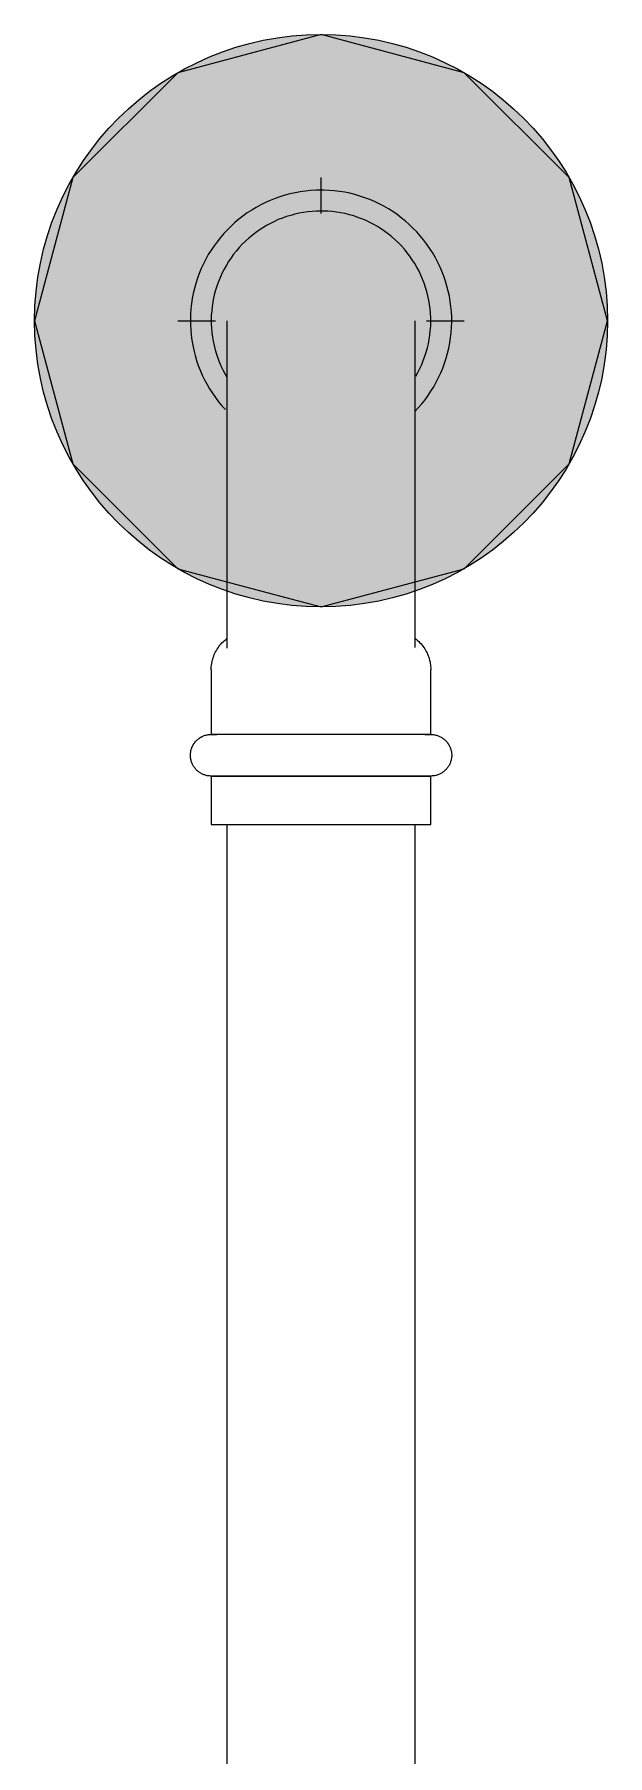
# Model space of a CAD drawing. Header units: inches. Extents: x -3327 to -1, y 8 to 1328.
# Drawn here: x -234.61 to -230.61, y 693.18 to 705.21 of the extents above; entities that cross this region are included whole.
import ezdxf

# ---------------------------------------------------------------- set-up
doc = ezdxf.new("R2010")
doc.units = ezdxf.units.IN
doc.header["$MEASUREMENT"] = 0
doc.layers.add('P-PIPE', color=3, linetype='Continuous', lineweight=9)
doc.layers.add('X - REF - FP', color=7, linetype='Continuous', true_color=0xb90000)

# ---------------------------------------------------------------- blocks, each defined once
blk = doc.blocks.new('Victaulic-VicPress316-Elbow 90-45deg Style P568_P571 - Standard-523083-SECOND LEVEL')
at = {"layer": 'P-PIPE'}
for p, q in [((-3178.283, 1233.462), (-3178.283, 1232.568)), ((-3176.968, 1232.571), (-3176.968, 1233.462)), ((-3178.392, 1232.416), (-3178.392, 1231.964)), ((-3176.859, 1231.964), (-3176.859, 1232.416)), ((-3177.625, 1231.964), (-3178.392, 1231.964)), ((-3176.859, 1231.964), (-3177.625, 1231.964)), ((-3178.392, 1231.673), (-3178.392, 1231.335)), ((-3177.625, 1231.673), (-3178.392, 1231.673)), ((-3176.859, 1231.673), (-3177.625, 1231.673)), ((-3176.859, 1231.335), (-3176.859, 1231.673)), ((-3178.392, 1231.335), (-3177.625, 1231.335)), ((-3177.625, 1231.335), (-3176.859, 1231.335))]:
    blk.add_line(p, q, dxfattribs=at)
at = {"layer": 'P-PIPE', "flags": 128}
for points in [[(-3177.625, 1235.767), (-3177.661, 1235.766), (-3177.698, 1235.764), (-3177.734, 1235.76), (-3177.77, 1235.755), (-3177.806, 1235.749), (-3177.842, 1235.741), (-3177.877, 1235.731), (-3177.912, 1235.721), (-3177.946, 1235.708), (-3177.98, 1235.695), (-3178.013, 1235.68), (-3178.046, 1235.664), (-3178.078, 1235.646), (-3178.109, 1235.628), (-3178.14, 1235.608), (-3178.17, 1235.586), (-3178.198, 1235.564), (-3178.226, 1235.54), (-3178.253, 1235.516), (-3178.279, 1235.49), (-3178.304, 1235.464), (-3178.328, 1235.436), (-3178.351, 1235.407), (-3178.372, 1235.378), (-3178.392, 1235.348), (-3178.412, 1235.317), (-3178.429, 1235.285), (-3178.446, 1235.252), (-3178.461, 1235.219), (-3178.475, 1235.185), (-3178.488, 1235.151), (-3178.499, 1235.116), (-3178.508, 1235.081), (-3178.517, 1235.046), (-3178.524, 1235.01), (-3178.529, 1234.974), (-3178.533, 1234.938), (-3178.536, 1234.901), (-3178.537, 1234.865), (-3178.537, 1234.828), (-3178.535, 1234.792), (-3178.532, 1234.755), (-3178.527, 1234.719), (-3178.521, 1234.683), (-3178.513, 1234.648), (-3178.504, 1234.612), (-3178.494, 1234.577), (-3178.482, 1234.543), (-3178.469, 1234.509), (-3178.454, 1234.475), (-3178.438, 1234.442), (-3178.421, 1234.41), (-3178.403, 1234.379), (-3178.383, 1234.348), (-3178.362, 1234.318), (-3178.34, 1234.289), (-3178.317, 1234.261), (-3178.293, 1234.234)], [(-3176.968, 1234.223), (-3176.946, 1234.246), (-3176.922, 1234.274), (-3176.899, 1234.302), (-3176.878, 1234.332), (-3176.858, 1234.362), (-3176.838, 1234.393), (-3176.821, 1234.425), (-3176.804, 1234.458), (-3176.789, 1234.491), (-3176.775, 1234.524), (-3176.762, 1234.559), (-3176.751, 1234.593), (-3176.742, 1234.629), (-3176.733, 1234.664), (-3176.726, 1234.7), (-3176.721, 1234.736), (-3176.717, 1234.772), (-3176.714, 1234.809), (-3176.713, 1234.845), (-3176.713, 1234.881), (-3176.715, 1234.918), (-3176.718, 1234.954), (-3176.723, 1234.99), (-3176.729, 1235.026), (-3176.737, 1235.062), (-3176.746, 1235.097), (-3176.756, 1235.132), (-3176.768, 1235.167), (-3176.781, 1235.201), (-3176.796, 1235.234), (-3176.812, 1235.267), (-3176.829, 1235.299), (-3176.847, 1235.331), (-3176.867, 1235.362), (-3176.888, 1235.392), (-3176.91, 1235.421), (-3176.933, 1235.449), (-3176.957, 1235.476), (-3176.983, 1235.502), (-3177.009, 1235.527), (-3177.036, 1235.551), (-3177.065, 1235.574), (-3177.094, 1235.596), (-3177.124, 1235.617), (-3177.155, 1235.636), (-3177.187, 1235.655), (-3177.219, 1235.671), (-3177.252, 1235.687), (-3177.285, 1235.701), (-3177.32, 1235.714), (-3177.354, 1235.726), (-3177.389, 1235.736), (-3177.425, 1235.745), (-3177.46, 1235.752), (-3177.496, 1235.758), (-3177.533, 1235.762), (-3177.569, 1235.765), (-3177.605, 1235.767), (-3177.625, 1235.767)], [(-3177.625, 1235.621), (-3177.656, 1235.621), (-3177.686, 1235.619), (-3177.717, 1235.616), (-3177.747, 1235.612), (-3177.777, 1235.606), (-3177.807, 1235.599), (-3177.837, 1235.591), (-3177.866, 1235.582), (-3177.895, 1235.572), (-3177.924, 1235.561), (-3177.951, 1235.548), (-3177.979, 1235.535), (-3178.006, 1235.52), (-3178.032, 1235.504), (-3178.058, 1235.487), (-3178.083, 1235.47), (-3178.107, 1235.451), (-3178.13, 1235.431), (-3178.153, 1235.41), (-3178.175, 1235.389), (-3178.196, 1235.366), (-3178.216, 1235.343), (-3178.235, 1235.319), (-3178.253, 1235.294), (-3178.27, 1235.269), (-3178.286, 1235.243), (-3178.301, 1235.216), (-3178.315, 1235.189), (-3178.328, 1235.161), (-3178.339, 1235.133), (-3178.35, 1235.104), (-3178.359, 1235.075), (-3178.368, 1235.045), (-3178.375, 1235.015), (-3178.38, 1234.985), (-3178.385, 1234.955), (-3178.388, 1234.924), (-3178.391, 1234.894), (-3178.391, 1234.863), (-3178.391, 1234.832), (-3178.39, 1234.802), (-3178.387, 1234.771), (-3178.383, 1234.741), (-3178.378, 1234.711), (-3178.371, 1234.681), (-3178.364, 1234.651), (-3178.355, 1234.622), (-3178.345, 1234.593), (-3178.334, 1234.564), (-3178.322, 1234.536), (-3178.309, 1234.508), (-3178.294, 1234.481), (-3178.283, 1234.461)], [(-3176.964, 1234.467), (-3176.949, 1234.494), (-3176.935, 1234.521), (-3176.922, 1234.549), (-3176.911, 1234.577), (-3176.9, 1234.606), (-3176.891, 1234.635), (-3176.882, 1234.665), (-3176.875, 1234.694), (-3176.87, 1234.725), (-3176.865, 1234.755), (-3176.862, 1234.785), (-3176.859, 1234.816), (-3176.859, 1234.847), (-3176.859, 1234.877), (-3176.86, 1234.908), (-3176.863, 1234.938), (-3176.867, 1234.969), (-3176.872, 1234.999), (-3176.879, 1235.029), (-3176.886, 1235.059), (-3176.895, 1235.088), (-3176.905, 1235.117), (-3176.916, 1235.146), (-3176.928, 1235.174), (-3176.941, 1235.201), (-3176.956, 1235.229), (-3176.971, 1235.255), (-3176.988, 1235.281), (-3177.005, 1235.306), (-3177.024, 1235.33), (-3177.043, 1235.354), (-3177.064, 1235.377), (-3177.085, 1235.399), (-3177.107, 1235.42), (-3177.13, 1235.44), (-3177.154, 1235.46), (-3177.179, 1235.478), (-3177.204, 1235.495), (-3177.23, 1235.512), (-3177.256, 1235.527), (-3177.284, 1235.541), (-3177.311, 1235.554), (-3177.34, 1235.566), (-3177.368, 1235.577), (-3177.397, 1235.587), (-3177.427, 1235.595), (-3177.457, 1235.603), (-3177.487, 1235.609), (-3177.517, 1235.614), (-3177.547, 1235.617), (-3177.578, 1235.62), (-3177.608, 1235.621), (-3177.625, 1235.621)], [(-3178.283, 1234.855), (-3178.283, 1234.854), (-3178.283, 1234.85), (-3178.283, 1234.845), (-3178.283, 1234.837), (-3178.283, 1234.827), (-3178.283, 1234.815), (-3178.283, 1234.801), (-3178.283, 1234.784), (-3178.283, 1234.766), (-3178.283, 1234.745), (-3178.283, 1234.722), (-3178.283, 1234.697), (-3178.283, 1234.671), (-3178.283, 1234.642), (-3178.283, 1234.612), (-3178.283, 1234.579), (-3178.283, 1234.545), (-3178.283, 1234.509), (-3178.283, 1234.472), (-3178.283, 1234.432), (-3178.283, 1234.392), (-3178.283, 1234.349), (-3178.283, 1234.306), (-3178.283, 1234.261), (-3178.283, 1234.214), (-3178.283, 1234.167), (-3178.283, 1234.118), (-3178.283, 1234.069), (-3178.283, 1234.018), (-3178.283, 1233.967), (-3178.283, 1233.914), (-3178.283, 1233.861), (-3178.283, 1233.808), (-3178.283, 1233.753), (-3178.283, 1233.699), (-3178.283, 1233.644), (-3178.283, 1233.588), (-3178.283, 1233.533), (-3178.283, 1233.477), (-3178.283, 1233.462)], [(-3176.968, 1233.462), (-3176.968, 1233.518), (-3176.968, 1233.573), (-3176.968, 1233.629), (-3176.968, 1233.684), (-3176.968, 1233.739), (-3176.968, 1233.793), (-3176.968, 1233.847), (-3176.968, 1233.9), (-3176.968, 1233.953), (-3176.968, 1234.004), (-3176.968, 1234.055), (-3176.968, 1234.105), (-3176.968, 1234.154), (-3176.968, 1234.202), (-3176.968, 1234.248), (-3176.968, 1234.294), (-3176.968, 1234.338), (-3176.968, 1234.38), (-3176.968, 1234.422), (-3176.968, 1234.461), (-3176.968, 1234.499), (-3176.968, 1234.535), (-3176.968, 1234.57), (-3176.968, 1234.603), (-3176.968, 1234.634), (-3176.968, 1234.663), (-3176.968, 1234.69), (-3176.968, 1234.716), (-3176.968, 1234.739), (-3176.968, 1234.76), (-3176.968, 1234.779), (-3176.968, 1234.796), (-3176.968, 1234.811), (-3176.968, 1234.824), (-3176.968, 1234.835), (-3176.968, 1234.843), (-3176.968, 1234.849), (-3176.968, 1234.853), (-3176.968, 1234.855), (-3176.968, 1234.855)], [(-3178.392, 1232.416), (-3178.391, 1232.427), (-3178.391, 1232.438), (-3178.39, 1232.448), (-3178.388, 1232.459), (-3178.386, 1232.47), (-3178.384, 1232.481), (-3178.381, 1232.491), (-3178.378, 1232.502), (-3178.374, 1232.512), (-3178.37, 1232.522), (-3178.366, 1232.532), (-3178.361, 1232.542), (-3178.355, 1232.551), (-3178.35, 1232.561), (-3178.344, 1232.57), (-3178.338, 1232.579), (-3178.331, 1232.587), (-3178.324, 1232.596), (-3178.317, 1232.604), (-3178.309, 1232.611), (-3178.301, 1232.619), (-3178.293, 1232.626), (-3178.284, 1232.633), (-3178.283, 1232.634)], [(-3176.968, 1232.634), (-3176.959, 1232.627), (-3176.951, 1232.62), (-3176.943, 1232.613), (-3176.935, 1232.605), (-3176.927, 1232.597), (-3176.92, 1232.589), (-3176.914, 1232.58), (-3176.907, 1232.571), (-3176.901, 1232.562), (-3176.896, 1232.553), (-3176.89, 1232.543), (-3176.885, 1232.534), (-3176.881, 1232.524), (-3176.877, 1232.514), (-3176.873, 1232.503), (-3176.87, 1232.493), (-3176.867, 1232.483), (-3176.864, 1232.472), (-3176.862, 1232.461), (-3176.861, 1232.45), (-3176.86, 1232.44), (-3176.859, 1232.429), (-3176.859, 1232.418), (-3176.859, 1232.416)], [(-3178.392, 1231.673), (-3178.397, 1231.673), (-3178.403, 1231.674), (-3178.409, 1231.674), (-3178.415, 1231.675), (-3178.42, 1231.676), (-3178.426, 1231.678), (-3178.432, 1231.679), (-3178.437, 1231.681), (-3178.443, 1231.683), (-3178.448, 1231.685), (-3178.453, 1231.687), (-3178.459, 1231.69), (-3178.464, 1231.693), (-3178.469, 1231.696), (-3178.474, 1231.699), (-3178.478, 1231.702), (-3178.483, 1231.706), (-3178.487, 1231.709), (-3178.492, 1231.713), (-3178.496, 1231.717), (-3178.5, 1231.722), (-3178.504, 1231.726), (-3178.507, 1231.731), (-3178.511, 1231.735), (-3178.514, 1231.74), (-3178.517, 1231.745), (-3178.52, 1231.75), (-3178.522, 1231.755), (-3178.525, 1231.761), (-3178.527, 1231.766), (-3178.529, 1231.772), (-3178.531, 1231.777), (-3178.532, 1231.783), (-3178.534, 1231.788), (-3178.535, 1231.794), (-3178.536, 1231.8), (-3178.536, 1231.806), (-3178.537, 1231.811), (-3178.537, 1231.817), (-3178.537, 1231.823), (-3178.537, 1231.829), (-3178.536, 1231.835), (-3178.535, 1231.84), (-3178.534, 1231.846), (-3178.533, 1231.852), (-3178.532, 1231.858), (-3178.53, 1231.863), (-3178.528, 1231.869), (-3178.526, 1231.874), (-3178.524, 1231.879), (-3178.521, 1231.885), (-3178.519, 1231.89), (-3178.516, 1231.895), (-3178.512, 1231.9), (-3178.509, 1231.904), (-3178.506, 1231.909), (-3178.502, 1231.914), (-3178.498, 1231.918), (-3178.494, 1231.922), (-3178.49, 1231.926), (-3178.485, 1231.93), (-3178.481, 1231.934), (-3178.476, 1231.937), (-3178.471, 1231.94), (-3178.467, 1231.944), (-3178.461, 1231.946), (-3178.456, 1231.949), (-3178.451, 1231.952), (-3178.446, 1231.954), (-3178.44, 1231.956), (-3178.435, 1231.958), (-3178.429, 1231.959), (-3178.423, 1231.961), (-3178.418, 1231.962), (-3178.412, 1231.963), (-3178.406, 1231.964), (-3178.4, 1231.964), (-3178.395, 1231.964), (-3178.392, 1231.964)], [(-3177.625, 1231.964), (-3177.656, 1231.964), (-3177.686, 1231.964), (-3177.717, 1231.964), (-3177.747, 1231.964), (-3177.777, 1231.964), (-3177.807, 1231.964), (-3177.837, 1231.964), (-3177.866, 1231.964), (-3177.895, 1231.964), (-3177.924, 1231.964), (-3177.951, 1231.964), (-3177.979, 1231.964), (-3178.006, 1231.964), (-3178.032, 1231.964), (-3178.058, 1231.964), (-3178.083, 1231.964), (-3178.107, 1231.964), (-3178.13, 1231.964), (-3178.153, 1231.964), (-3178.175, 1231.964), (-3178.196, 1231.964), (-3178.216, 1231.964), (-3178.235, 1231.964), (-3178.253, 1231.964), (-3178.27, 1231.964), (-3178.286, 1231.964), (-3178.301, 1231.964), (-3178.315, 1231.964), (-3178.328, 1231.964), (-3178.339, 1231.964), (-3178.35, 1231.964), (-3178.359, 1231.964), (-3178.368, 1231.964), (-3178.375, 1231.964), (-3178.38, 1231.964), (-3178.385, 1231.964), (-3178.388, 1231.964), (-3178.391, 1231.964), (-3178.391, 1231.964), (-3178.392, 1231.964)], [(-3178.392, 1231.964), (-3178.391, 1231.964), (-3178.389, 1231.964), (-3178.386, 1231.964), (-3178.382, 1231.964), (-3178.376, 1231.964), (-3178.37, 1231.964), (-3178.362, 1231.964), (-3178.353, 1231.964)], [(-3176.859, 1231.964), (-3176.859, 1231.964), (-3176.861, 1231.964), (-3176.864, 1231.964), (-3176.868, 1231.964), (-3176.874, 1231.964), (-3176.88, 1231.964), (-3176.888, 1231.964), (-3176.897, 1231.964), (-3176.908, 1231.964), (-3176.919, 1231.964), (-3176.932, 1231.964), (-3176.945, 1231.964), (-3176.96, 1231.964), (-3176.976, 1231.964), (-3176.992, 1231.964), (-3177.01, 1231.964), (-3177.029, 1231.964), (-3177.049, 1231.964), (-3177.069, 1231.964), (-3177.091, 1231.964), (-3177.113, 1231.964), (-3177.137, 1231.964), (-3177.161, 1231.964), (-3177.185, 1231.964), (-3177.211, 1231.964), (-3177.237, 1231.964), (-3177.264, 1231.964), (-3177.291, 1231.964), (-3177.319, 1231.964), (-3177.347, 1231.964), (-3177.376, 1231.964), (-3177.405, 1231.964), (-3177.435, 1231.964), (-3177.465, 1231.964), (-3177.495, 1231.964), (-3177.525, 1231.964), (-3177.556, 1231.964), (-3177.586, 1231.964), (-3177.617, 1231.964), (-3177.625, 1231.964)], [(-3176.9, 1231.964), (-3176.891, 1231.964), (-3176.882, 1231.964), (-3176.875, 1231.964), (-3176.87, 1231.964), (-3176.865, 1231.964), (-3176.862, 1231.964), (-3176.859, 1231.964), (-3176.859, 1231.964), (-3176.859, 1231.964)], [(-3176.859, 1231.964), (-3176.853, 1231.964), (-3176.847, 1231.964), (-3176.841, 1231.963), (-3176.835, 1231.962), (-3176.83, 1231.961), (-3176.824, 1231.96), (-3176.818, 1231.959), (-3176.813, 1231.957), (-3176.807, 1231.955), (-3176.802, 1231.953), (-3176.797, 1231.95), (-3176.791, 1231.948), (-3176.786, 1231.945), (-3176.781, 1231.942), (-3176.776, 1231.939), (-3176.772, 1231.936), (-3176.767, 1231.932), (-3176.763, 1231.928), (-3176.758, 1231.924), (-3176.754, 1231.92), (-3176.75, 1231.916), (-3176.746, 1231.912), (-3176.743, 1231.907), (-3176.739, 1231.902), (-3176.736, 1231.897), (-3176.733, 1231.893), (-3176.73, 1231.887), (-3176.728, 1231.882), (-3176.725, 1231.877), (-3176.723, 1231.872), (-3176.721, 1231.866), (-3176.719, 1231.861), (-3176.718, 1231.855), (-3176.716, 1231.849), (-3176.715, 1231.844), (-3176.714, 1231.838), (-3176.714, 1231.832), (-3176.713, 1231.826), (-3176.713, 1231.82), (-3176.713, 1231.815), (-3176.713, 1231.809), (-3176.714, 1231.803), (-3176.715, 1231.797), (-3176.716, 1231.791), (-3176.717, 1231.786), (-3176.718, 1231.78), (-3176.72, 1231.775), (-3176.722, 1231.769), (-3176.724, 1231.764), (-3176.726, 1231.758), (-3176.729, 1231.753), (-3176.731, 1231.748), (-3176.734, 1231.743), (-3176.738, 1231.738), (-3176.741, 1231.733), (-3176.744, 1231.729), (-3176.748, 1231.724), (-3176.752, 1231.72), (-3176.756, 1231.716), (-3176.76, 1231.712), (-3176.765, 1231.708), (-3176.769, 1231.704), (-3176.774, 1231.701), (-3176.779, 1231.697), (-3176.784, 1231.694), (-3176.789, 1231.691), (-3176.794, 1231.689), (-3176.799, 1231.686), (-3176.804, 1231.684), (-3176.81, 1231.682), (-3176.815, 1231.68), (-3176.821, 1231.678), (-3176.827, 1231.677), (-3176.832, 1231.676), (-3176.838, 1231.675), (-3176.844, 1231.674), (-3176.85, 1231.674), (-3176.855, 1231.673), (-3176.859, 1231.673)], [(-3178.35, 1231.673), (-3178.359, 1231.673), (-3178.368, 1231.673), (-3178.375, 1231.673), (-3178.38, 1231.673), (-3178.385, 1231.673), (-3178.388, 1231.673), (-3178.391, 1231.673), (-3178.391, 1231.673), (-3178.392, 1231.673)], [(-3178.392, 1231.673), (-3178.391, 1231.673), (-3178.389, 1231.673), (-3178.386, 1231.673), (-3178.382, 1231.673), (-3178.376, 1231.673), (-3178.37, 1231.673), (-3178.362, 1231.673), (-3178.353, 1231.673), (-3178.342, 1231.673), (-3178.331, 1231.673), (-3178.319, 1231.673), (-3178.305, 1231.673), (-3178.29, 1231.673), (-3178.274, 1231.673), (-3178.258, 1231.673), (-3178.24, 1231.673), (-3178.221, 1231.673), (-3178.201, 1231.673), (-3178.181, 1231.673), (-3178.159, 1231.673), (-3178.137, 1231.673), (-3178.113, 1231.673), (-3178.089, 1231.673), (-3178.065, 1231.673), (-3178.039, 1231.673), (-3178.013, 1231.673), (-3177.986, 1231.673), (-3177.959, 1231.673), (-3177.931, 1231.673), (-3177.903, 1231.673), (-3177.874, 1231.673), (-3177.845, 1231.673), (-3177.815, 1231.673), (-3177.785, 1231.673), (-3177.755, 1231.673), (-3177.725, 1231.673), (-3177.695, 1231.673), (-3177.664, 1231.673), (-3177.633, 1231.673), (-3177.625, 1231.673)], [(-3177.625, 1231.673), (-3177.594, 1231.673), (-3177.564, 1231.673), (-3177.533, 1231.673), (-3177.503, 1231.673), (-3177.473, 1231.673), (-3177.443, 1231.673), (-3177.413, 1231.673), (-3177.384, 1231.673), (-3177.355, 1231.673), (-3177.327, 1231.673), (-3177.299, 1231.673), (-3177.271, 1231.673), (-3177.244, 1231.673), (-3177.218, 1231.673), (-3177.192, 1231.673), (-3177.167, 1231.673), (-3177.143, 1231.673), (-3177.12, 1231.673), (-3177.097, 1231.673), (-3177.075, 1231.673), (-3177.054, 1231.673), (-3177.034, 1231.673), (-3177.015, 1231.673), (-3176.997, 1231.673), (-3176.98, 1231.673), (-3176.964, 1231.673), (-3176.949, 1231.673), (-3176.935, 1231.673), (-3176.922, 1231.673), (-3176.911, 1231.673), (-3176.9, 1231.673), (-3176.891, 1231.673), (-3176.882, 1231.673), (-3176.875, 1231.673), (-3176.87, 1231.673), (-3176.865, 1231.673), (-3176.862, 1231.673), (-3176.859, 1231.673), (-3176.859, 1231.673), (-3176.859, 1231.673)], [(-3176.859, 1231.673), (-3176.859, 1231.673), (-3176.861, 1231.673), (-3176.864, 1231.673), (-3176.868, 1231.673), (-3176.874, 1231.673), (-3176.88, 1231.673), (-3176.888, 1231.673), (-3176.897, 1231.673)]]:
    blk.add_lwpolyline(points, dxfattribs=at)

msp = doc.modelspace()

# ---------------------------------------------------------------- hatches: boundary and pattern name
at = {"layer": 'X - REF - FP'}
h = msp.add_hatch(color=256, dxfattribs=at)
edge = h.paths.add_edge_path(flags=0)
edge.add_arc((-232.612, 703.21), 2, 0, 360)
msp.add_hatch(color=256, dxfattribs=at).paths.add_polyline_path([(-232.612, 701.21), (-231.612, 701.477), (-230.88, 702.21), (-230.612, 703.21), (-230.88, 704.21), (-231.612, 704.942), (-232.612, 705.21), (-233.612, 704.942), (-234.344, 704.21), (-234.612, 703.21), (-234.344, 702.21), (-233.612, 701.477), (-232.98, 701.308)], flags=0)

# ---------------------------------------------------------------- linework, layer by layer
for p, q in [((-232.612, 705.21), (-233.612, 704.942)), ((-231.612, 704.942), (-232.612, 705.21)), ((-233.612, 704.942), (-234.344, 704.21)), ((-230.88, 704.21), (-231.612, 704.942)), ((-234.344, 704.21), (-234.612, 703.21)), ((-232.612, 703.958), (-232.612, 704.21)), ((-230.612, 703.21), (-230.88, 704.21)), ((-234.612, 703.21), (-234.344, 702.21)), ((-233.612, 703.21), (-233.348, 703.21)), ((-231.876, 703.21), (-231.612, 703.21)), ((-230.88, 702.21), (-230.612, 703.21)), ((-234.344, 702.21), (-233.612, 701.477)), ((-231.612, 701.477), (-230.88, 702.21)), ((-233.612, 701.477), (-232.98, 701.308)), ((-232.612, 701.21), (-231.612, 701.477)), ((-232.98, 701.308), (-232.612, 701.21)), ((-233.27, 699.69), (-233.27, 688.556)), ((-231.955, 688.556), (-231.955, 699.69))]:
    msp.add_line(p, q, dxfattribs=at)
msp.add_circle((-232.612, 703.21), 2, dxfattribs=at)

# ---------------------------------------------------------------- block references
msp.add_blockref('Victaulic-VicPress316-Elbow 90-45deg Style P568_P571 - Standard-523083-SECOND LEVEL', (2945.013, -531.645), dxfattribs=at)

doc.saveas('drawing.dxf')
